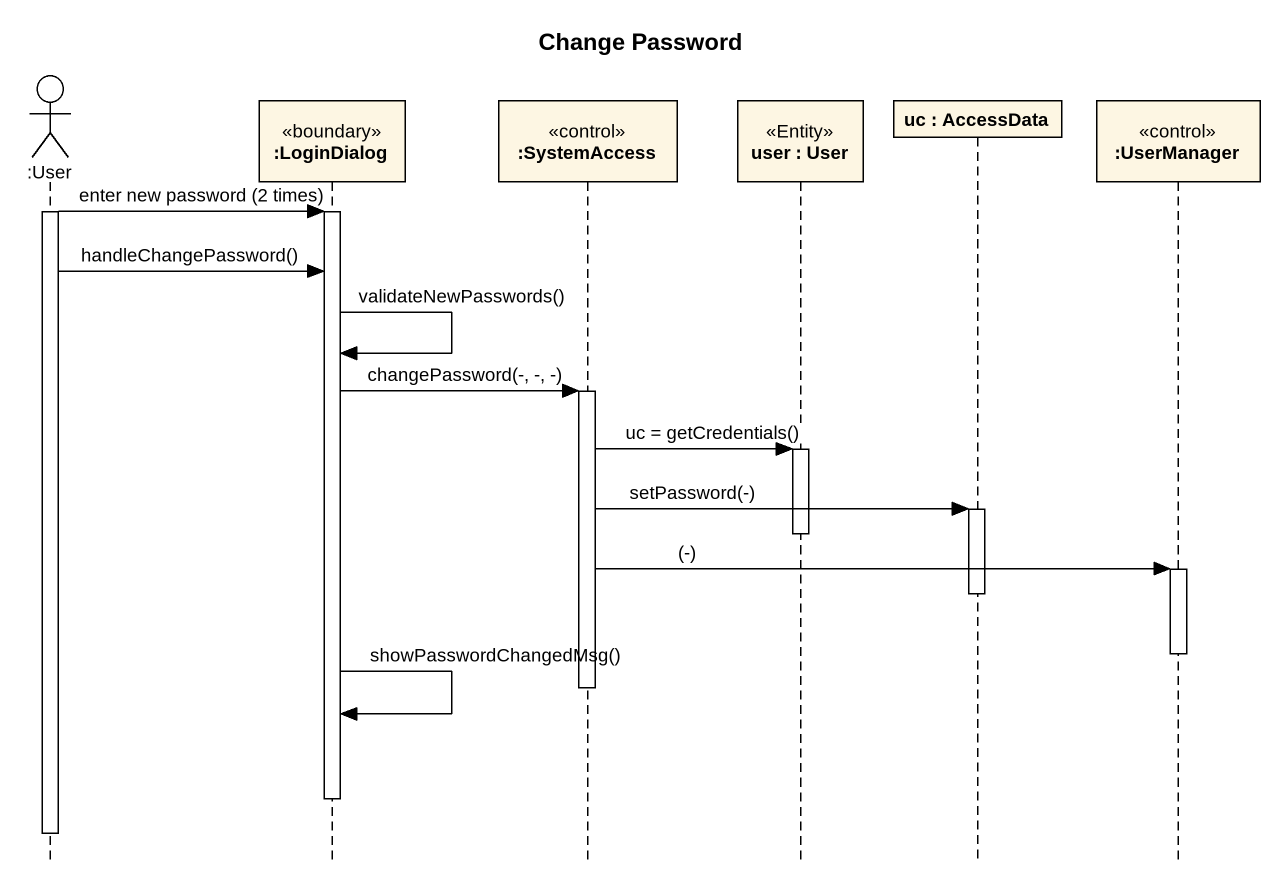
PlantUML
@startuml
title Change Password
hide footbox
actor ":User" as User
participant ":LoginDialog" as LoginDialog <<boundary>>
participant ":SystemAccess" as SystemAccess <<control>>
participant "user : User" as user <<Entity>>
participant "uc : AccessData" as uc
participant ":UserManager" as UserManager <<control>>

activate User
User -> LoginDialog : enter new password (2 times)
activate LoginDialog
User -> LoginDialog : handleChangePassword()
LoginDialog -> LoginDialog : validateNewPasswords()
LoginDialog -> SystemAccess : changePassword(-, -, -)
activate SystemAccess
SystemAccess -> user : uc = getCredentials()
activate user
SystemAccess -> uc : setPassword(-)
activate uc
deactivate user
SystemAccess -> UserManager : (-)
activate UserManager
deactivate uc
deactivate UserManager
deactivate SystemAccess
LoginDialog -> LoginDialog : showPasswordChangedMsg()
deactivate LoginDialog
deactivate User
@enduml
